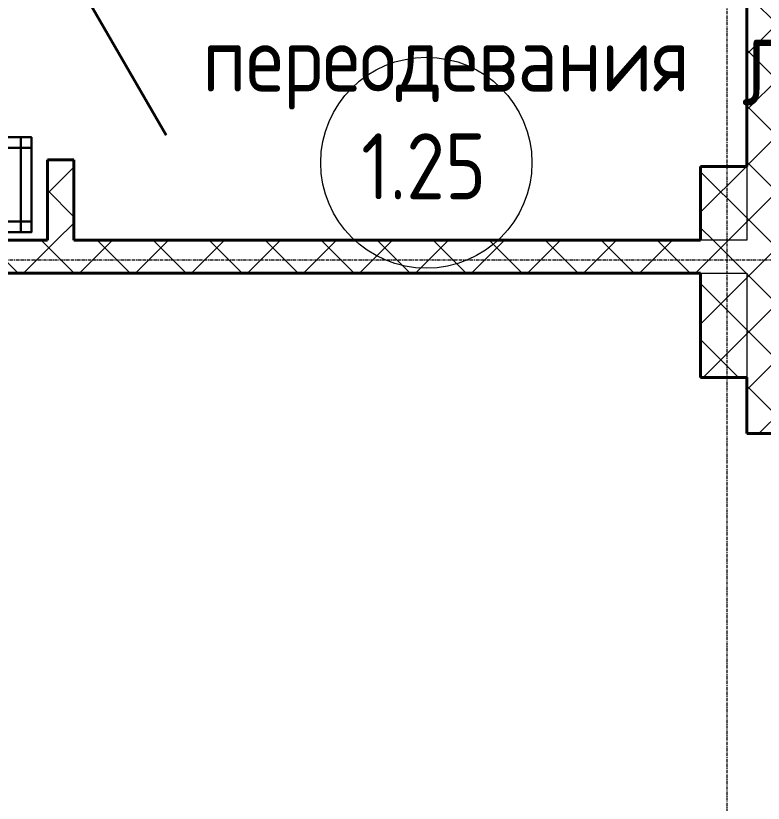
# Model space of a CAD drawing. Header units: millimetres. Extents: x -32954 to 151739, y -65671 to 56243.
# Drawn here: x -17945 to -15112, y -5499 to -2514 of the extents above; entities that cross this region are included whole.
import ezdxf

# ---------------------------------------------------------------- set-up
doc = ezdxf.new("R2010")
doc.units = ezdxf.units.MM
doc.linetypes.add('ADSK_Линия сетки', pattern=[21, 12, -3, 3, -3])
for name, color, linetype, lineweight in [('Двери', 7, 'Continuous', 18), ('Марки помещений', 7, 'Continuous', 18), ('Оси', 7, 'Continuous', 9), ('Панель', 7, 'Continuous', 30), ('Стены', 7, 'Continuous', 18), ('Стены разрез', 7, 'Continuous', 40), ('Стены штриховка', 7, 'Continuous', 18), ('ТХ_оборудование', 6, 'Continuous', 30)]:
    doc.layers.add(name, color=color, linetype=linetype, lineweight=lineweight)
doc.styles.add('GOST Common', font='GOST_Common.ttf', dxfattribs={"width": 0.9, "height": 250})
pattern_1 = [(45, (0, 0), (-106.066, 106.066), []), (135, (0, 0), (-106.066, -106.066), [])]

# ---------------------------------------------------------------- blocks, each defined once
blk = doc.blocks.new('AC_Дверь_Однопольная_ДеревяннаяВнутренняя_ГОСТ6629-88 - 660х2080h-680452-В_АР_ПЭ_01 Этаж')
at = {"layer": 'Панель'}
blk.add_line((-350, 50), (256.2, 400), dxfattribs=at)
blk = doc.blocks.new('ADSK_Марка_Помещение_2_ГОСТ21-501-2011 - Имя и Категория-86712-В_АР_ПЭ_01 Этаж')
at = {"layer": 'Марки помещений'}
blk.add_circle((0, 0), 4, dxfattribs=at)
blk = doc.blocks.new('Банкетка')
at = {"layer": 'ТХ_оборудование', "color": 1}
for points in [[(26735.1, 521591.6), (28235.1, 521591.6), (28235.1, 521951.6), (26735.1, 521951.6)], [(26735.1, 521951.6), (26775.1, 521951.6), (26775.1, 521911.6), (26735.1, 521911.6)], [(28195.1, 521951.6), (28235.1, 521951.6), (28235.1, 521911.6), (28195.1, 521911.6)], [(26775.1, 521911.6), (28195.1, 521911.6), (28195.1, 521631.6), (26775.1, 521631.6)], [(26735.1, 521631.6), (26775.1, 521631.6), (26775.1, 521591.6), (26735.1, 521591.6)], [(28195.1, 521631.6), (28235.1, 521631.6), (28235.1, 521591.6), (28195.1, 521591.6)]]:
    blk.add_lwpolyline(points, close=True, dxfattribs=at)

msp = doc.modelspace()

# ---------------------------------------------------------------- hatches: boundary and pattern name
at = {"layer": 'Стены разрез', "lineweight": 9}
h = msp.add_hatch(dxfattribs=at)
h.set_pattern_fill('FP_2', color=256, style=0, pattern_type=2)
h.set_pattern_definition(pattern_1)
h.paths.add_polyline_path([(-15050, -3972.9), (-15050, 2050), (-15175, 2050), (-15175, -3972.9)])
h = msp.add_hatch(dxfattribs=at)
h.set_pattern_fill('FP_2', color=256, style=0, pattern_type=2)
h.set_pattern_definition(pattern_1)
h.paths.add_polyline_path([(-17825, -3365), (-17725, -3365), (-17725, -3060), (-17825, -3060), (-17825, -3065.3)])
h.paths.add_polyline_path([(-17725, -2360), (-17725, -1510), (-17825, -1510), (-17825, -2360)])
h.paths.add_polyline_path([(-17825, -810), (-17725, -810), (-17725, -660), (-17825, -660)])
h = msp.add_hatch(dxfattribs=at)
h.set_pattern_fill('FP_2', color=256, style=0, pattern_type=2)
h.set_pattern_definition(pattern_1)
h.paths.add_polyline_path([(-15350, -3885), (-15175, -3885), (-15175, -3490), (-15350, -3490)])
h.paths.add_polyline_path([(-15175, -3365), (-15175, -3085), (-15350, -3085), (-15350, -3365)])
h = msp.add_hatch(dxfattribs=at)
h.set_pattern_fill('FP_2', color=256, style=0, pattern_type=2)
h.set_pattern_definition(pattern_1)
h.paths.add_polyline_path([(-15350, -3490), (-15175, -3490), (-15175, -3365), (-20483.1, -3365), (-20483.1, -3490), (-15755.2, -3490)])
h.paths.add_polyline_path([(-21483.1, -3490), (-21483.1, -3365), (-26027.5, -3365), (-26027.5, -3490), (-23425.9, -3490)])
h = msp.add_hatch(dxfattribs=at)
h.set_pattern_fill('FP_2', color=256, style=0, pattern_type=2)
h.set_pattern_definition(pattern_1)
h.paths.add_polyline_path([(-12450, -4097.9), (-12450, -3972.9), (-12650, -3972.9), (-12650, -4097.9)])
h.paths.add_polyline_path([(-13837.5, -4097.9), (-13650, -4097.9), (-13650, -3972.9), (-15175, -3972.9), (-15175, -4097.9)])

# ---------------------------------------------------------------- linework, layer by layer
at = {"layer": 'Оси', "linetype": 'ADSK_Линия сетки'}
for p, q in [((-15250, 4287.9), (-15250, -14500)), ((2500, -3440), (-32136.4, -3440))]:
    msp.add_line(p, q, dxfattribs=at)
at = {"layer": 'Стены'}
for p, q in [((-15175, -3085), (-15175, -3365)), ((-15175, -3490), (-15175, -3885))]:
    msp.add_line(p, q, dxfattribs=at)
at = {"layer": 'Стены разрез'}
for p, q in [((-15175, -2060), (-15175, -3085)), ((-17825, -3060), (-17825, -3365)), ((-17725, -3060), (-17825, -3060)), ((-17725, -3365), (-17725, -3060)), ((-15350, -3085), (-15350, -3365)), ((-15175, -3085), (-15350, -3085)), ((-17825, -3365), (-20483.1, -3365)), ((-15350, -3365), (-17725, -3365)), ((-20483.1, -3490), (-15350, -3490)), ((-15350, -3490), (-15350, -3885)), ((-15350, -3885), (-15175, -3885)), ((-15175, -3885), (-15175, -4097.9)), ((-15175, -4097.9), (-13650, -4097.9))]:
    msp.add_line(p, q, dxfattribs=at)
at = {"layer": 'Стены штриховка'}
for p, q in [((-15175, -3365), (-15350, -3365)), ((-15350, -3490), (-15175, -3490))]:
    msp.add_line(p, q, dxfattribs=at)

# ---------------------------------------------------------------- block references
at = {"layer": 'Двери', "rotation": 269.9999999999999}
msp.add_blockref('AC_Дверь_Однопольная_ДеревяннаяВнутренняя_ГОСТ6629-88 - 660х2080h-680452-В_АР_ПЭ_01 Этаж', (-17775, -2710), dxfattribs=at)
at = {"layer": 'Марки помещений', "xscale": 99.99999999999993, "yscale": 99.99999999999993, "zscale": 99.99999999999993}
msp.add_blockref('ADSK_Марка_Помещение_2_ГОСТ21-501-2011 - Имя и Категория-86712-В_АР_ПЭ_01 Этаж', (-16389, -3071.3), dxfattribs=at)
at = {"layer": 'ТХ_оборудование', "color": 1, "rotation": 180}
msp.add_blockref('Банкетка', (8849.6, 518617.1), dxfattribs=at)

# ---------------------------------------------------------------- texts
at = {"layer": 'Марки помещений', "lineweight": 9, "char_height": 250, "attachment_point": 1, "style": 'GOST Common'}
for s, insert, width in [('переодевания', (-17237.7, -2551.7), 2359.366), ('Лестница', (-15192.3, -2604.3), 1652.278), ('1.25', (-16635.8, -2959.9), 606.076)]:
    msp.add_mtext(s, dxfattribs=dict(at, insert=insert, width=width))

doc.saveas('drawing.dxf')
